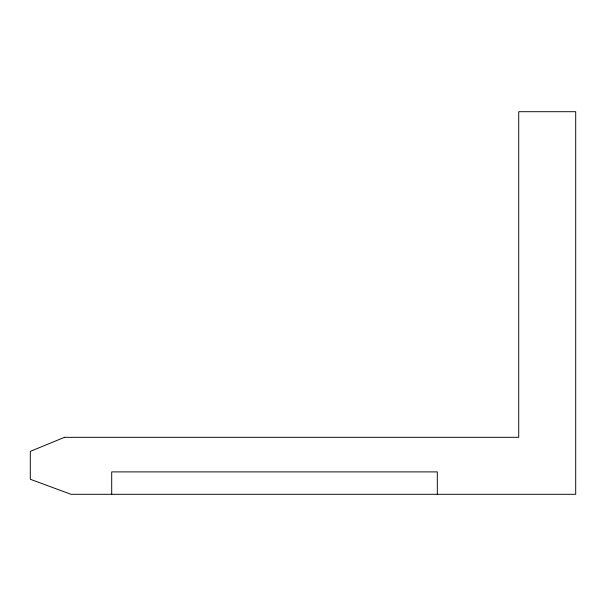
<?xml version="1.0" encoding="UTF-8"?>
<svg xmlns="http://www.w3.org/2000/svg" width="606" height="606" viewBox="0 0 606 606"><rect width="100%" height="100%" fill="white"/><g stroke="black" fill="none" stroke-linecap="round" stroke-linejoin="round"><path stroke-width="0.91" d="M437.312 494.299L437.312 471.892L111.701 471.892L111.701 494.299M64.516 437.312L30.3 451.379L30.3 479.263L71 494.299L575.7 494.299L575.7 111.701L518.721 111.701L518.721 437.312L64.516 437.312"/></g></svg>
